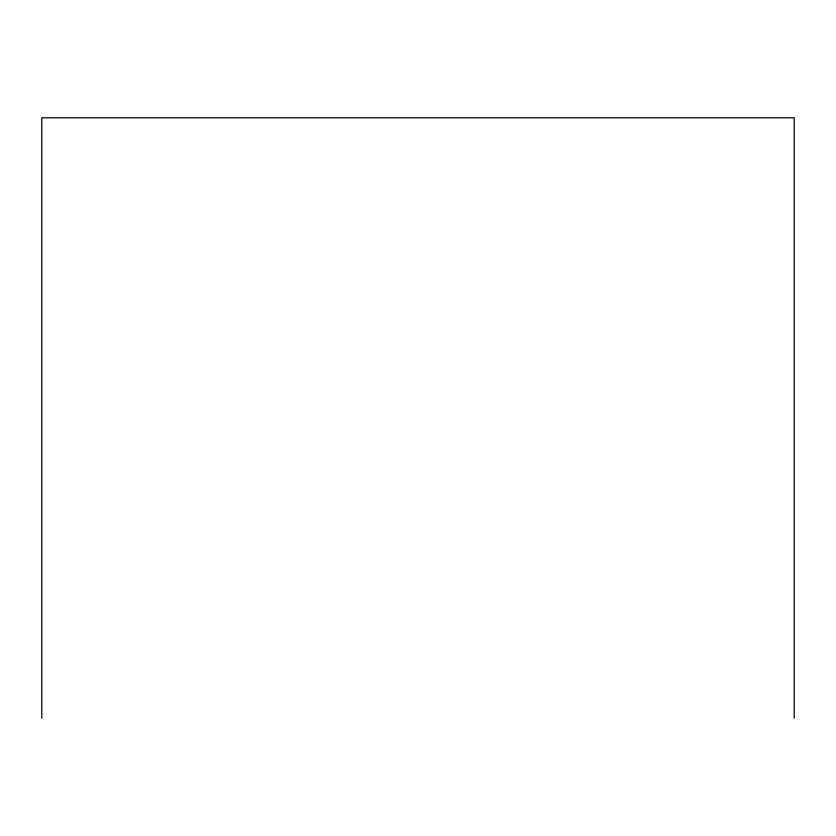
<?xml version="1.0" encoding="UTF-8"?>
<svg xmlns="http://www.w3.org/2000/svg" width="836" height="836" viewBox="0 0 836 836"><rect width="100%" height="100%" fill="white"/><g stroke="black" fill="none" stroke-linecap="round" stroke-linejoin="round"><path stroke-width="1.25" d="M794.2 718.218L794.2 117.782L41.8 117.782L41.8 718.218"/></g></svg>
